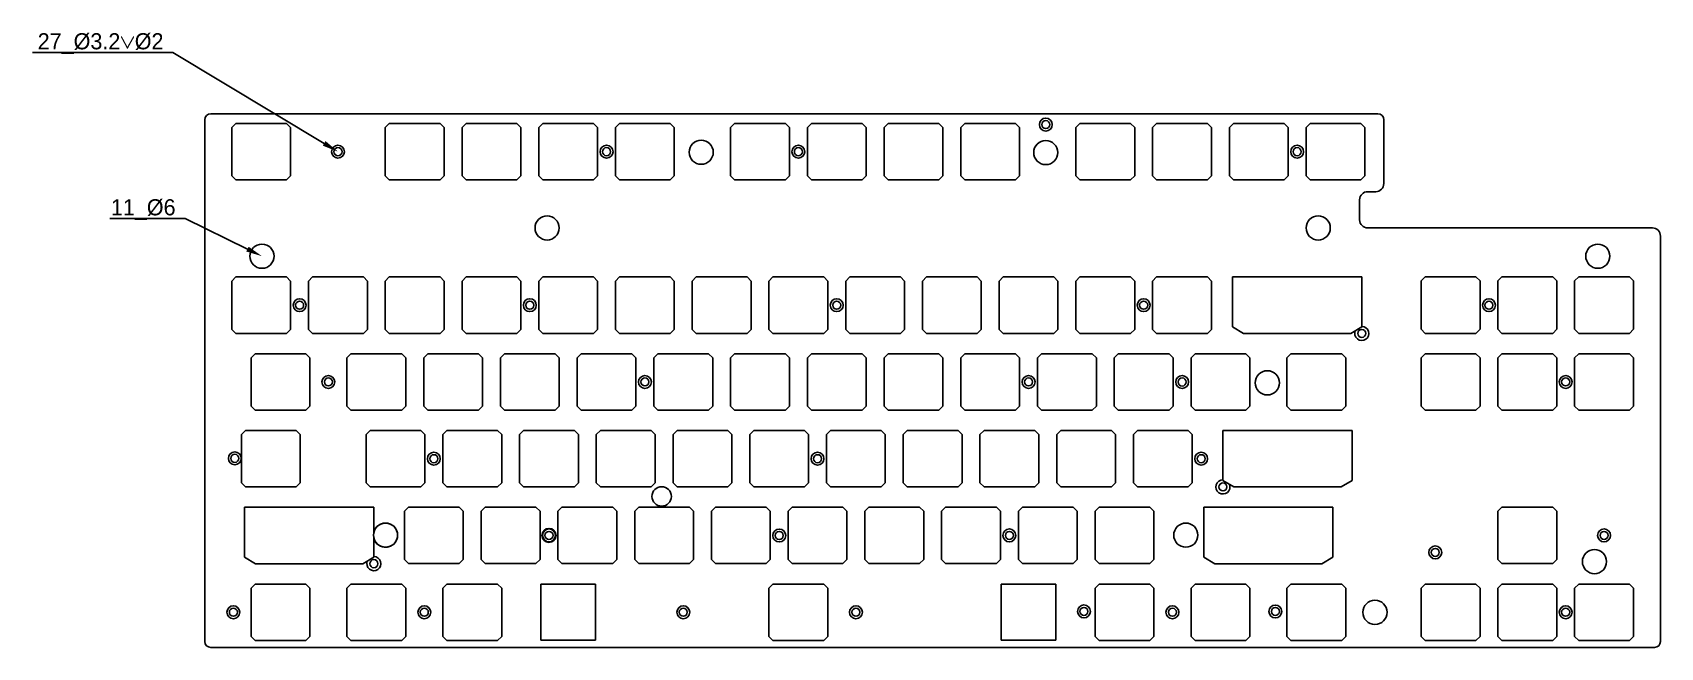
# Model space of a CAD drawing. Header units: millimetres. Extents: x -28 to 376, y 30 to 183.
import ezdxf
from ezdxf import colors
from ezdxf.entities.mleader import LeaderData, LeaderLine
from ezdxf.math import Vec2, Vec3

# ---------------------------------------------------------------- set-up
doc = ezdxf.new("R2010")
doc.units = ezdxf.units.MM

msp = doc.modelspace()

# ---------------------------------------------------------------- linework, layer by layer
at = {"color": 3}
for p, q in [((172.94, 162.75), (16.06, 162.75)), ((258.66, 162.75), (199.94, 162.75)), ((293.66, 162.75), (305.76, 162.75)), ((307.26, 161.25), (307.26, 159.25)), ((16.06, 30.28), (374.44, 30.28))]:
    msp.add_line(p, q, dxfattribs=at)
at = {"color": 7, "true_color": 0xffffff}
for p, q in [((172.94, 162.75), (199.94, 162.75)), ((258.66, 162.75), (293.66, 162.75)), ((14.56, 159.25), (14.56, 161.25)), ((14.56, 159.25), (14.56, 32.29)), ((307.26, 145.39), (307.26, 159.25)), ((22.26, 146.32), (34.86, 146.32)), ((22.26, 146.32), (28.56, 146.32)), ((165.14, 146.32), (171.44, 146.32)), ((250.86, 146.32), (257.16, 146.32)), ((288.96, 146.32), (295.26, 146.32)), ((303.26, 143.39), (305.26, 143.39)), ((307.26, 145.39), (307.26, 145.39)), ((301.26, 136.39), (301.26, 141.39)), ((309.26, 134.39), (303.26, 134.39)), ((370.94, 134.39), (309.26, 134.39)), ((370.94, 134.39), (373.94, 134.39)), ((375.94, 132.39), (375.94, 32.29)), ((22.26, 108.22), (28.56, 108.22)), ((22.26, 108.22), (28.56, 108.22)), ((22.26, 108.22), (28.56, 108.22)), ((49.84, 102.17), (49.84, 90.17)), ((121.59, 102.17), (121.59, 90.17)), ((284.2, 103.17), (296.8, 103.17)), ((336.59, 89.17), (342.89, 89.17)), ((55.6, 70.12), (61.9, 70.12)), ((55.6, 70.12), (61.9, 70.12)), ((246.1, 70.12), (252.4, 70.12)), ((217.52, 51.08), (230.12, 51.08)), ((236.57, 51.08), (242.87, 51.08)), ((27.02, 46.02), (26.02, 45.02)), ((26.02, 43.02), (26.02, 45.02)), ((29.02, 46.02), (27.02, 46.02)), ((14.56, 31.78), (14.56, 32.29)), ((27.02, 32.02), (33.32, 32.02)), ((27.02, 32.02), (33.32, 32.02)), ((30.94, 32.02), (35.71, 32.02)), ((50.84, 32.02), (57.14, 32.02)), ((50.84, 32.02), (57.14, 32.02)), ((50.84, 32.02), (57.14, 32.02)), ((74.65, 32.03), (80.95, 32.03)), ((74.65, 32.03), (80.95, 32.03)), ((155.61, 32.02), (161.91, 32.02)), ((236.57, 32.02), (242.87, 32.02)), ((236.57, 32.02), (242.87, 32.02)), ((260.39, 32.02), (266.69, 32.02)), ((284.2, 32.02), (290.5, 32.02)), ((284.2, 32.02), (290.5, 32.02)), ((330.14, 32.02), (323.84, 32.02)), ((336.59, 32.02), (342.89, 32.02)), ((375.94, 31.78), (375.94, 32.29))]:
    msp.add_line(p, q, dxfattribs=at)
at = {"color": 7, "linetype": 'Continuous'}
for p, q in [((22.26, 160.32), (21.26, 159.32)), ((21.26, 159.32), (21.26, 147.32)), ((34.86, 160.32), (22.26, 160.32)), ((35.86, 159.32), (34.86, 160.32)), ((35.86, 147.32), (35.86, 159.32)), ((60.36, 160.32), (59.36, 159.32)), ((59.36, 159.32), (59.36, 147.32)), ((72.96, 160.32), (60.36, 160.32)), ((73.96, 159.32), (72.96, 160.32)), ((73.96, 147.32), (73.96, 159.32)), ((79.41, 160.32), (78.41, 159.32)), ((78.41, 159.32), (78.41, 147.32)), ((92.01, 160.32), (79.41, 160.32)), ((93.01, 159.32), (92.01, 160.32)), ((93.01, 147.32), (93.01, 159.32)), ((98.46, 160.32), (97.46, 159.32)), ((97.46, 159.32), (97.46, 147.32)), ((111.06, 160.32), (98.46, 160.32)), ((112.06, 159.32), (111.06, 160.32)), ((112.06, 147.32), (112.06, 159.32)), ((117.51, 160.32), (116.51, 159.32)), ((116.51, 159.32), (116.51, 147.32)), ((130.11, 160.32), (117.51, 160.32)), ((131.11, 159.32), (130.11, 160.32)), ((131.11, 147.32), (131.11, 159.32)), ((146.09, 160.32), (145.09, 159.32)), ((145.09, 159.32), (145.09, 147.32)), ((158.69, 160.32), (146.09, 160.32)), ((159.69, 159.32), (158.69, 160.32)), ((159.69, 147.32), (159.69, 159.32)), ((165.14, 160.32), (164.14, 159.32)), ((164.14, 159.32), (164.14, 147.32)), ((177.74, 160.32), (165.14, 160.32)), ((178.74, 159.32), (177.74, 160.32)), ((178.74, 147.32), (178.74, 159.32)), ((184.19, 160.32), (183.19, 159.32)), ((183.19, 159.32), (183.19, 147.32)), ((196.79, 160.32), (184.19, 160.32)), ((197.79, 159.32), (196.79, 160.32)), ((197.79, 147.32), (197.79, 159.32)), ((203.24, 160.32), (202.24, 159.32)), ((202.24, 159.32), (202.24, 147.32)), ((215.84, 160.32), (203.24, 160.32)), ((216.84, 159.32), (215.84, 160.32)), ((216.84, 147.32), (216.84, 159.32)), ((231.81, 160.32), (230.81, 159.32)), ((230.81, 159.32), (230.81, 147.32)), ((244.41, 160.32), (231.81, 160.32)), ((245.41, 159.32), (244.41, 160.32)), ((245.41, 147.32), (245.41, 159.32)), ((250.86, 160.32), (249.86, 159.32)), ((249.86, 159.32), (249.86, 147.32)), ((263.46, 160.32), (250.86, 160.32)), ((264.46, 159.32), (263.46, 160.32)), ((264.46, 147.32), (264.46, 159.32)), ((269.91, 160.32), (268.91, 159.32)), ((268.91, 159.32), (268.91, 147.32)), ((282.51, 160.32), (269.91, 160.32)), ((283.51, 159.32), (282.51, 160.32)), ((283.51, 147.32), (283.51, 159.32)), ((288.96, 160.32), (287.96, 159.32)), ((287.96, 159.32), (287.96, 147.32)), ((301.56, 160.32), (288.96, 160.32)), ((302.56, 159.32), (301.56, 160.32)), ((302.56, 147.32), (302.56, 159.32)), ((21.26, 147.32), (22.26, 146.32)), ((34.86, 146.32), (35.86, 147.32)), ((59.36, 147.32), (60.36, 146.32)), ((60.36, 146.32), (72.96, 146.32)), ((72.96, 146.32), (73.96, 147.32)), ((78.41, 147.32), (79.41, 146.32)), ((79.41, 146.32), (92.01, 146.32)), ((92.01, 146.32), (93.01, 147.32)), ((97.46, 147.32), (98.46, 146.32)), ((98.46, 146.32), (111.06, 146.32)), ((111.06, 146.32), (112.06, 147.32)), ((116.51, 147.32), (117.51, 146.32)), ((117.51, 146.32), (130.11, 146.32)), ((130.11, 146.32), (131.11, 147.32)), ((145.09, 147.32), (146.09, 146.32)), ((146.09, 146.32), (158.69, 146.32)), ((158.69, 146.32), (159.69, 147.32)), ((164.14, 147.32), (165.14, 146.32)), ((165.14, 146.32), (177.74, 146.32)), ((177.74, 146.32), (178.74, 147.32)), ((183.19, 147.32), (184.19, 146.32)), ((184.19, 146.32), (196.79, 146.32)), ((196.79, 146.32), (197.79, 147.32)), ((202.24, 147.32), (203.24, 146.32)), ((203.24, 146.32), (215.84, 146.32)), ((215.84, 146.32), (216.84, 147.32)), ((230.81, 147.32), (231.81, 146.32)), ((231.81, 146.32), (244.41, 146.32)), ((244.41, 146.32), (245.41, 147.32)), ((249.86, 147.32), (250.86, 146.32)), ((250.86, 146.32), (263.46, 146.32)), ((263.46, 146.32), (264.46, 147.32)), ((268.91, 147.32), (269.91, 146.32)), ((269.91, 146.32), (282.51, 146.32)), ((282.51, 146.32), (283.51, 147.32)), ((287.96, 147.32), (288.96, 146.32)), ((288.96, 146.32), (301.56, 146.32)), ((301.56, 146.32), (302.56, 147.32)), ((22.26, 122.22), (21.26, 121.22)), ((22.26, 122.22), (21.26, 121.22)), ((34.86, 122.22), (22.26, 122.22)), ((34.86, 122.22), (22.26, 122.22)), ((35.86, 121.22), (34.86, 122.22)), ((35.86, 121.22), (34.86, 122.22)), ((41.31, 122.22), (40.31, 121.22)), ((41.31, 122.22), (40.31, 121.22)), ((53.91, 122.22), (41.31, 122.22)), ((53.91, 122.22), (41.31, 122.22)), ((54.91, 121.22), (53.91, 122.22)), ((54.91, 121.22), (53.91, 122.22)), ((60.36, 122.22), (59.36, 121.22)), ((60.36, 122.22), (59.36, 121.22)), ((72.96, 122.22), (60.36, 122.22)), ((72.96, 122.22), (60.36, 122.22)), ((73.96, 121.22), (72.96, 122.22)), ((73.96, 121.22), (72.96, 122.22)), ((79.41, 122.22), (78.41, 121.22)), ((79.41, 122.22), (78.41, 121.22)), ((92.01, 122.22), (79.41, 122.22)), ((92.01, 122.22), (79.41, 122.22)), ((93.01, 121.22), (92.01, 122.22)), ((93.01, 121.22), (92.01, 122.22)), ((98.46, 122.22), (97.46, 121.22)), ((98.46, 122.22), (97.46, 121.22)), ((111.06, 122.22), (98.46, 122.22)), ((111.06, 122.22), (98.46, 122.22)), ((112.06, 121.22), (111.06, 122.22)), ((112.06, 121.22), (111.06, 122.22)), ((117.51, 122.22), (116.51, 121.22)), ((117.51, 122.22), (116.51, 121.22)), ((130.11, 122.22), (117.51, 122.22)), ((130.11, 122.22), (117.51, 122.22)), ((131.11, 121.22), (130.11, 122.22)), ((131.11, 121.22), (130.11, 122.22)), ((136.56, 122.22), (135.56, 121.22)), ((136.56, 122.22), (135.56, 121.22)), ((149.16, 122.22), (136.56, 122.22)), ((149.16, 122.22), (136.56, 122.22)), ((150.16, 121.22), (149.16, 122.22)), ((150.16, 121.22), (149.16, 122.22)), ((155.61, 122.22), (154.61, 121.22)), ((155.61, 122.22), (154.61, 121.22)), ((168.21, 122.22), (155.61, 122.22)), ((168.21, 122.22), (155.61, 122.22)), ((169.21, 121.22), (168.21, 122.22)), ((169.21, 121.22), (168.21, 122.22)), ((174.66, 122.22), (173.66, 121.22)), ((174.66, 122.22), (173.66, 121.22)), ((187.26, 122.22), (174.66, 122.22)), ((187.26, 122.22), (174.66, 122.22)), ((188.26, 121.22), (187.26, 122.22)), ((188.26, 121.22), (187.26, 122.22)), ((193.71, 122.22), (192.71, 121.22)), ((193.71, 122.22), (192.71, 121.22)), ((206.31, 122.22), (193.71, 122.22)), ((206.31, 122.22), (193.71, 122.22)), ((207.31, 121.22), (206.31, 122.22)), ((207.31, 121.22), (206.31, 122.22)), ((212.76, 122.22), (211.76, 121.22)), ((212.76, 122.22), (211.76, 121.22)), ((225.36, 122.22), (212.76, 122.22)), ((225.36, 122.22), (212.76, 122.22)), ((226.36, 121.22), (225.36, 122.22)), ((226.36, 121.22), (225.36, 122.22)), ((231.81, 122.22), (230.81, 121.22)), ((231.81, 122.22), (230.81, 121.22)), ((244.41, 122.22), (231.81, 122.22)), ((244.41, 122.22), (231.81, 122.22)), ((245.41, 121.22), (244.41, 122.22)), ((245.41, 121.22), (244.41, 122.22)), ((250.86, 122.22), (249.86, 121.22)), ((250.86, 122.22), (249.86, 121.22)), ((263.46, 122.22), (250.86, 122.22)), ((263.46, 122.22), (250.86, 122.22)), ((264.46, 121.22), (263.46, 122.22)), ((264.46, 121.22), (263.46, 122.22)), ((317.54, 122.23), (316.54, 121.23)), ((330.14, 122.23), (317.54, 122.23)), ((331.14, 121.23), (330.14, 122.23)), ((336.59, 122.23), (335.59, 121.23)), ((349.19, 122.23), (336.59, 122.23)), ((350.19, 121.23), (349.19, 122.23)), ((355.64, 122.23), (354.64, 121.23)), ((368.24, 122.23), (355.64, 122.23)), ((369.24, 121.23), (368.24, 122.23)), ((21.26, 121.22), (21.26, 109.22)), ((21.26, 121.22), (21.26, 109.22)), ((35.86, 109.22), (35.86, 121.22)), ((35.86, 109.22), (35.86, 121.22)), ((40.31, 121.22), (40.31, 109.22)), ((40.31, 121.22), (40.31, 109.22)), ((54.91, 109.22), (54.91, 121.22)), ((54.91, 109.22), (54.91, 121.22)), ((59.36, 121.22), (59.36, 109.22)), ((59.36, 121.22), (59.36, 109.22)), ((73.96, 109.22), (73.96, 121.22)), ((73.96, 109.22), (73.96, 121.22)), ((78.41, 121.22), (78.41, 109.22)), ((78.41, 121.22), (78.41, 109.22)), ((93.01, 109.22), (93.01, 121.22)), ((93.01, 109.22), (93.01, 121.22)), ((97.46, 121.22), (97.46, 109.22)), ((97.46, 121.22), (97.46, 109.22)), ((112.06, 109.22), (112.06, 121.22)), ((112.06, 109.22), (112.06, 121.22)), ((116.51, 121.22), (116.51, 109.22)), ((116.51, 121.22), (116.51, 109.22)), ((131.11, 109.22), (131.11, 121.22)), ((131.11, 109.22), (131.11, 121.22)), ((135.56, 121.22), (135.56, 109.22)), ((135.56, 121.22), (135.56, 109.22)), ((150.16, 109.22), (150.16, 121.22)), ((150.16, 109.22), (150.16, 121.22)), ((154.61, 121.22), (154.61, 109.22)), ((154.61, 121.22), (154.61, 109.22)), ((169.21, 109.22), (169.21, 121.22)), ((169.21, 109.22), (169.21, 121.22)), ((173.66, 121.22), (173.66, 109.22)), ((173.66, 121.22), (173.66, 109.22)), ((188.26, 109.22), (188.26, 121.22)), ((188.26, 109.22), (188.26, 121.22)), ((192.71, 121.22), (192.71, 109.22)), ((192.71, 121.22), (192.71, 109.22)), ((207.31, 109.22), (207.31, 121.22)), ((207.31, 109.22), (207.31, 121.22)), ((211.76, 121.22), (211.76, 109.22)), ((211.76, 121.22), (211.76, 109.22)), ((226.36, 109.22), (226.36, 121.22)), ((226.36, 109.22), (226.36, 121.22)), ((230.81, 121.22), (230.81, 109.22)), ((230.81, 121.22), (230.81, 109.22)), ((245.41, 109.22), (245.41, 121.22)), ((245.41, 109.22), (245.41, 121.22)), ((249.86, 121.22), (249.86, 109.22)), ((249.86, 121.22), (249.86, 109.22)), ((264.46, 109.22), (264.46, 121.22)), ((264.46, 109.22), (264.46, 121.22)), ((316.54, 121.23), (316.54, 109.23)), ((331.14, 109.23), (331.14, 121.23)), ((335.59, 121.23), (335.59, 109.23)), ((350.19, 109.23), (350.19, 121.23)), ((354.64, 121.23), (354.64, 109.23)), ((369.24, 109.23), (369.24, 121.23)), ((21.26, 109.22), (22.26, 108.22)), ((21.26, 109.22), (22.26, 108.22)), ((34.86, 108.22), (35.86, 109.22)), ((34.86, 108.22), (35.86, 109.22)), ((40.31, 109.22), (41.31, 108.22)), ((40.31, 109.22), (41.31, 108.22)), ((53.91, 108.22), (54.91, 109.22)), ((53.91, 108.22), (54.91, 109.22)), ((59.36, 109.22), (60.36, 108.22)), ((59.36, 109.22), (60.36, 108.22)), ((72.96, 108.22), (73.96, 109.22)), ((72.96, 108.22), (73.96, 109.22)), ((78.41, 109.22), (79.41, 108.22)), ((78.41, 109.22), (79.41, 108.22)), ((92.01, 108.22), (93.01, 109.22)), ((92.01, 108.22), (93.01, 109.22)), ((97.46, 109.22), (98.46, 108.22)), ((97.46, 109.22), (98.46, 108.22)), ((111.06, 108.22), (112.06, 109.22)), ((111.06, 108.22), (112.06, 109.22)), ((116.51, 109.22), (117.51, 108.22)), ((116.51, 109.22), (117.51, 108.22)), ((130.11, 108.22), (131.11, 109.22)), ((130.11, 108.22), (131.11, 109.22)), ((135.56, 109.22), (136.56, 108.22)), ((135.56, 109.22), (136.56, 108.22)), ((149.16, 108.22), (150.16, 109.22)), ((149.16, 108.22), (150.16, 109.22)), ((154.61, 109.22), (155.61, 108.22)), ((154.61, 109.22), (155.61, 108.22)), ((168.21, 108.22), (169.21, 109.22)), ((168.21, 108.22), (169.21, 109.22)), ((173.66, 109.22), (174.66, 108.22)), ((173.66, 109.22), (174.66, 108.22)), ((187.26, 108.22), (188.26, 109.22)), ((187.26, 108.22), (188.26, 109.22)), ((192.71, 109.22), (193.71, 108.22)), ((192.71, 109.22), (193.71, 108.22)), ((206.31, 108.22), (207.31, 109.22)), ((206.31, 108.22), (207.31, 109.22)), ((211.76, 109.22), (212.76, 108.22)), ((211.76, 109.22), (212.76, 108.22)), ((225.36, 108.22), (226.36, 109.22)), ((225.36, 108.22), (226.36, 109.22)), ((230.81, 109.22), (231.81, 108.22)), ((230.81, 109.22), (231.81, 108.22)), ((244.41, 108.22), (245.41, 109.22)), ((244.41, 108.22), (245.41, 109.22)), ((249.86, 109.22), (250.86, 108.22)), ((249.86, 109.22), (250.86, 108.22)), ((263.46, 108.22), (264.46, 109.22)), ((263.46, 108.22), (264.46, 109.22)), ((316.54, 109.23), (317.54, 108.23)), ((330.14, 108.23), (331.14, 109.23)), ((335.59, 109.23), (336.59, 108.23)), ((349.19, 108.23), (350.19, 109.23)), ((354.64, 109.23), (355.64, 108.23)), ((368.24, 108.23), (369.24, 109.23)), ((22.26, 108.22), (34.86, 108.22)), ((22.26, 108.22), (34.86, 108.22)), ((41.31, 108.22), (53.91, 108.22)), ((41.31, 108.22), (53.91, 108.22)), ((60.36, 108.22), (72.96, 108.22)), ((60.36, 108.22), (72.96, 108.22)), ((79.41, 108.22), (92.01, 108.22)), ((79.41, 108.22), (92.01, 108.22)), ((98.46, 108.22), (111.06, 108.22)), ((98.46, 108.22), (111.06, 108.22)), ((117.51, 108.22), (130.11, 108.22)), ((117.51, 108.22), (130.11, 108.22)), ((136.56, 108.22), (149.16, 108.22)), ((136.56, 108.22), (149.16, 108.22)), ((155.61, 108.22), (168.21, 108.22)), ((155.61, 108.22), (168.21, 108.22)), ((174.66, 108.22), (187.26, 108.22)), ((174.66, 108.22), (187.26, 108.22)), ((193.71, 108.22), (206.31, 108.22)), ((193.71, 108.22), (206.31, 108.22)), ((212.76, 108.22), (225.36, 108.22)), ((212.76, 108.22), (225.36, 108.22)), ((231.81, 108.22), (244.41, 108.22)), ((231.81, 108.22), (244.41, 108.22)), ((250.86, 108.22), (263.46, 108.22)), ((250.86, 108.22), (263.46, 108.22)), ((272.44, 108.22), (299.04, 108.22)), ((317.54, 108.23), (330.14, 108.23)), ((336.59, 108.23), (349.19, 108.23)), ((355.64, 108.23), (368.24, 108.23)), ((27.02, 103.17), (26.02, 102.17)), ((27.02, 103.17), (26.02, 102.17)), ((26.02, 102.17), (26.02, 90.17)), ((26.02, 102.17), (26.02, 90.17)), ((39.62, 103.17), (27.02, 103.17)), ((39.62, 103.17), (27.02, 103.17)), ((40.62, 102.17), (39.62, 103.17)), ((40.62, 102.17), (39.62, 103.17)), ((40.62, 90.17), (40.62, 102.17)), ((40.62, 90.17), (40.62, 102.17)), ((50.84, 103.17), (49.84, 102.17)), ((50.84, 103.17), (49.84, 102.17)), ((49.84, 102.17), (49.84, 90.17)), ((63.44, 103.17), (50.84, 103.17)), ((63.44, 103.17), (50.84, 103.17)), ((64.44, 102.17), (63.44, 103.17)), ((64.44, 102.17), (63.44, 103.17)), ((64.44, 90.17), (64.44, 102.17)), ((64.44, 90.17), (64.44, 102.17)), ((69.89, 103.17), (68.89, 102.17)), ((69.89, 103.17), (68.89, 102.17)), ((68.89, 102.17), (68.89, 90.17)), ((68.89, 102.17), (68.89, 90.17)), ((82.49, 103.17), (69.89, 103.17)), ((82.49, 103.17), (69.89, 103.17)), ((83.49, 102.17), (82.49, 103.17)), ((83.49, 102.17), (82.49, 103.17)), ((83.49, 90.17), (83.49, 102.17)), ((83.49, 90.17), (83.49, 102.17)), ((88.94, 103.17), (87.94, 102.17)), ((88.94, 103.17), (87.94, 102.17)), ((87.94, 102.17), (87.94, 90.17)), ((87.94, 102.17), (87.94, 90.17)), ((101.54, 103.17), (88.94, 103.17)), ((101.54, 103.17), (88.94, 103.17)), ((102.54, 102.17), (101.54, 103.17)), ((102.54, 102.17), (101.54, 103.17)), ((102.54, 90.17), (102.54, 102.17)), ((102.54, 90.17), (102.54, 102.17)), ((107.99, 103.17), (106.99, 102.17)), ((107.99, 103.17), (106.99, 102.17)), ((106.99, 102.17), (106.99, 90.17)), ((106.99, 102.17), (106.99, 90.17)), ((120.59, 103.17), (107.99, 103.17)), ((120.59, 103.17), (107.99, 103.17)), ((121.59, 102.17), (120.59, 103.17)), ((121.59, 102.17), (120.59, 103.17)), ((121.59, 90.17), (121.59, 102.17)), ((127.04, 103.17), (126.04, 102.17)), ((127.04, 103.17), (126.04, 102.17)), ((126.04, 102.17), (126.04, 90.17)), ((126.04, 102.17), (126.04, 90.17)), ((139.64, 103.17), (127.04, 103.17)), ((139.64, 103.17), (127.04, 103.17)), ((140.64, 102.17), (139.64, 103.17)), ((140.64, 102.17), (139.64, 103.17)), ((140.64, 90.17), (140.64, 102.17)), ((140.64, 90.17), (140.64, 102.17)), ((146.09, 103.17), (145.09, 102.17)), ((146.09, 103.17), (145.09, 102.17)), ((145.09, 102.17), (145.09, 90.17)), ((145.09, 102.17), (145.09, 90.17)), ((158.69, 103.17), (146.09, 103.17)), ((158.69, 103.17), (146.09, 103.17)), ((159.69, 102.17), (158.69, 103.17)), ((159.69, 102.17), (158.69, 103.17)), ((159.69, 90.17), (159.69, 102.17)), ((159.69, 90.17), (159.69, 102.17)), ((165.14, 103.17), (164.14, 102.17)), ((165.14, 103.17), (164.14, 102.17)), ((164.14, 102.17), (164.14, 90.17)), ((164.14, 102.17), (164.14, 90.17)), ((177.74, 103.17), (165.14, 103.17)), ((177.74, 103.17), (165.14, 103.17)), ((178.74, 102.17), (177.74, 103.17)), ((178.74, 102.17), (177.74, 103.17)), ((178.74, 90.17), (178.74, 102.17)), ((178.74, 90.17), (178.74, 102.17)), ((184.19, 103.17), (183.19, 102.17)), ((184.19, 103.17), (183.19, 102.17)), ((183.19, 102.17), (183.19, 90.17)), ((183.19, 102.17), (183.19, 90.17)), ((196.79, 103.17), (184.19, 103.17)), ((196.79, 103.17), (184.19, 103.17)), ((197.79, 102.17), (196.79, 103.17)), ((197.79, 102.17), (196.79, 103.17)), ((197.79, 90.17), (197.79, 102.17)), ((197.79, 90.17), (197.79, 102.17)), ((203.24, 103.17), (202.24, 102.17)), ((203.24, 103.17), (202.24, 102.17)), ((202.24, 102.17), (202.24, 90.17)), ((202.24, 102.17), (202.24, 90.17)), ((215.84, 103.17), (203.24, 103.17)), ((215.84, 103.17), (203.24, 103.17)), ((216.84, 102.17), (215.84, 103.17)), ((216.84, 102.17), (215.84, 103.17)), ((216.84, 90.17), (216.84, 102.17)), ((216.84, 90.17), (216.84, 102.17)), ((222.29, 103.17), (221.29, 102.17)), ((222.29, 103.17), (221.29, 102.17)), ((221.29, 102.17), (221.29, 90.17)), ((221.29, 102.17), (221.29, 90.17)), ((234.89, 103.17), (222.29, 103.17)), ((234.89, 103.17), (222.29, 103.17)), ((235.89, 102.17), (234.89, 103.17)), ((235.89, 102.17), (234.89, 103.17)), ((235.89, 90.17), (235.89, 102.17)), ((235.89, 90.17), (235.89, 102.17)), ((241.34, 103.17), (240.34, 102.17)), ((241.34, 103.17), (240.34, 102.17)), ((240.34, 102.17), (240.34, 90.17)), ((240.34, 102.17), (240.34, 90.17)), ((253.94, 103.17), (241.34, 103.17)), ((253.94, 103.17), (241.34, 103.17)), ((254.94, 102.17), (253.94, 103.17)), ((254.94, 102.17), (253.94, 103.17)), ((254.94, 90.17), (254.94, 102.17)), ((254.94, 90.17), (254.94, 102.17)), ((260.39, 103.17), (259.39, 102.17)), ((260.39, 103.17), (259.39, 102.17)), ((259.39, 102.17), (259.39, 90.17)), ((259.39, 102.17), (259.39, 90.17)), ((272.99, 103.17), (260.39, 103.17)), ((272.99, 103.17), (260.39, 103.17)), ((273.99, 102.17), (272.99, 103.17)), ((273.99, 102.17), (272.99, 103.17)), ((273.99, 90.17), (273.99, 102.17)), ((273.99, 90.17), (273.99, 102.17)), ((284.2, 103.17), (283.2, 102.17)), ((284.2, 103.17), (283.2, 102.17)), ((283.2, 102.17), (283.2, 90.17)), ((283.2, 102.17), (283.2, 90.17)), ((296.8, 103.17), (284.2, 103.17)), ((297.8, 102.17), (296.8, 103.17)), ((297.8, 102.17), (296.8, 103.17)), ((297.8, 90.17), (297.8, 102.17)), ((297.8, 90.17), (297.8, 102.17)), ((317.54, 103.17), (316.54, 102.17)), ((316.54, 102.17), (316.54, 90.17)), ((330.14, 103.17), (317.54, 103.17)), ((331.14, 102.17), (330.14, 103.17)), ((331.14, 90.17), (331.14, 102.17)), ((336.59, 103.17), (335.59, 102.17)), ((335.59, 102.17), (335.59, 90.17)), ((349.19, 103.17), (336.59, 103.17)), ((350.19, 102.17), (349.19, 103.17)), ((350.19, 90.17), (350.19, 102.17)), ((355.64, 103.17), (354.64, 102.17)), ((354.64, 102.17), (354.64, 90.17)), ((368.24, 103.17), (355.64, 103.17)), ((369.24, 102.17), (368.24, 103.17)), ((369.24, 90.17), (369.24, 102.17)), ((26.02, 90.17), (27.02, 89.17)), ((26.02, 90.17), (27.02, 89.17)), ((39.62, 89.17), (40.62, 90.17)), ((39.62, 89.17), (40.62, 90.17)), ((49.84, 90.17), (50.84, 89.17)), ((49.84, 90.17), (50.84, 89.17)), ((63.44, 89.17), (64.44, 90.17)), ((63.44, 89.17), (64.44, 90.17)), ((68.89, 90.17), (69.89, 89.17)), ((68.89, 90.17), (69.89, 89.17)), ((69.89, 89.17), (82.49, 89.17)), ((69.89, 89.17), (82.49, 89.17)), ((82.49, 89.17), (83.49, 90.17)), ((82.49, 89.17), (83.49, 90.17)), ((87.94, 90.17), (88.94, 89.17)), ((87.94, 90.17), (88.94, 89.17)), ((88.94, 89.17), (101.54, 89.17)), ((88.94, 89.17), (101.54, 89.17)), ((101.54, 89.17), (102.54, 90.17)), ((101.54, 89.17), (102.54, 90.17)), ((106.99, 90.17), (107.99, 89.17)), ((106.99, 90.17), (107.99, 89.17)), ((107.99, 89.17), (120.59, 89.17)), ((107.99, 89.17), (120.59, 89.17)), ((120.59, 89.17), (121.59, 90.17)), ((120.59, 89.17), (121.59, 90.17)), ((126.04, 90.17), (127.04, 89.17)), ((126.04, 90.17), (127.04, 89.17)), ((127.04, 89.17), (139.64, 89.17)), ((127.04, 89.17), (139.64, 89.17)), ((139.64, 89.17), (140.64, 90.17)), ((139.64, 89.17), (140.64, 90.17)), ((145.09, 90.17), (146.09, 89.17)), ((145.09, 90.17), (146.09, 89.17)), ((146.09, 89.17), (158.69, 89.17)), ((146.09, 89.17), (158.69, 89.17)), ((158.69, 89.17), (159.69, 90.17)), ((158.69, 89.17), (159.69, 90.17)), ((164.14, 90.17), (165.14, 89.17)), ((164.14, 90.17), (165.14, 89.17)), ((165.14, 89.17), (177.74, 89.17)), ((165.14, 89.17), (177.74, 89.17)), ((177.74, 89.17), (178.74, 90.17)), ((177.74, 89.17), (178.74, 90.17)), ((183.19, 90.17), (184.19, 89.17)), ((183.19, 90.17), (184.19, 89.17)), ((184.19, 89.17), (196.79, 89.17)), ((184.19, 89.17), (196.79, 89.17)), ((196.79, 89.17), (197.79, 90.17)), ((196.79, 89.17), (197.79, 90.17)), ((202.24, 90.17), (203.24, 89.17)), ((202.24, 90.17), (203.24, 89.17)), ((203.24, 89.17), (215.84, 89.17)), ((203.24, 89.17), (215.84, 89.17)), ((215.84, 89.17), (216.84, 90.17)), ((215.84, 89.17), (216.84, 90.17)), ((221.29, 90.17), (222.29, 89.17)), ((221.29, 90.17), (222.29, 89.17)), ((222.29, 89.17), (234.89, 89.17)), ((222.29, 89.17), (234.89, 89.17)), ((234.89, 89.17), (235.89, 90.17)), ((234.89, 89.17), (235.89, 90.17)), ((240.34, 90.17), (241.34, 89.17)), ((240.34, 90.17), (241.34, 89.17)), ((241.34, 89.17), (253.94, 89.17)), ((241.34, 89.17), (253.94, 89.17)), ((253.94, 89.17), (254.94, 90.17)), ((253.94, 89.17), (254.94, 90.17)), ((259.39, 90.17), (260.39, 89.17)), ((259.39, 90.17), (260.39, 89.17)), ((260.39, 89.17), (272.99, 89.17)), ((260.39, 89.17), (272.99, 89.17)), ((272.99, 89.17), (273.99, 90.17)), ((272.99, 89.17), (273.99, 90.17)), ((283.2, 90.17), (284.2, 89.17)), ((283.2, 90.17), (284.2, 89.17)), ((284.2, 89.17), (296.8, 89.17)), ((284.2, 89.17), (296.8, 89.17)), ((296.8, 89.17), (297.8, 90.17)), ((296.8, 89.17), (297.8, 90.17)), ((316.54, 90.17), (317.54, 89.17)), ((317.54, 89.17), (330.14, 89.17)), ((330.14, 89.17), (331.14, 90.17)), ((335.59, 90.17), (336.59, 89.17)), ((336.59, 89.17), (349.19, 89.17)), ((349.19, 89.17), (350.19, 90.17)), ((354.64, 90.17), (355.64, 89.17)), ((355.64, 89.17), (368.24, 89.17)), ((368.24, 89.17), (369.24, 90.17)), ((24.64, 84.12), (23.64, 83.12)), ((24.64, 84.12), (23.64, 83.12)), ((23.64, 83.12), (23.64, 71.12)), ((23.64, 83.12), (23.64, 71.12)), ((37.24, 84.12), (24.64, 84.12)), ((37.24, 84.12), (24.64, 84.12)), ((38.24, 83.12), (37.24, 84.12)), ((38.24, 83.12), (37.24, 84.12)), ((38.24, 71.12), (38.24, 83.12)), ((38.24, 71.12), (38.24, 83.12)), ((55.6, 84.12), (54.6, 83.12)), ((55.6, 84.12), (54.6, 83.12)), ((54.6, 83.12), (54.6, 71.12)), ((54.6, 83.12), (54.6, 71.12)), ((68.2, 84.12), (55.6, 84.12)), ((68.2, 84.12), (55.6, 84.12)), ((69.2, 83.12), (68.2, 84.12)), ((69.2, 83.12), (68.2, 84.12)), ((69.2, 71.12), (69.2, 83.12)), ((69.2, 71.12), (69.2, 83.12)), ((74.65, 84.12), (73.65, 83.12)), ((74.65, 84.12), (73.65, 83.12)), ((73.65, 83.12), (73.65, 71.12)), ((73.65, 83.12), (73.65, 71.12)), ((87.25, 84.12), (74.65, 84.12)), ((87.25, 84.12), (74.65, 84.12)), ((88.25, 83.12), (87.25, 84.12)), ((88.25, 83.12), (87.25, 84.12)), ((88.25, 71.12), (88.25, 83.12)), ((88.25, 71.12), (88.25, 83.12)), ((93.7, 84.12), (92.7, 83.12)), ((93.7, 84.12), (92.7, 83.12)), ((92.7, 83.12), (92.7, 71.12)), ((92.7, 83.12), (92.7, 71.12)), ((106.3, 84.12), (93.7, 84.12)), ((106.3, 84.12), (93.7, 84.12)), ((107.3, 83.12), (106.3, 84.12)), ((107.3, 83.12), (106.3, 84.12)), ((107.3, 71.12), (107.3, 83.12)), ((107.3, 71.12), (107.3, 83.12)), ((112.75, 84.12), (111.75, 83.12)), ((112.75, 84.12), (111.75, 83.12)), ((111.75, 83.12), (111.75, 71.12)), ((111.75, 83.12), (111.75, 71.12)), ((125.35, 84.12), (112.75, 84.12)), ((125.35, 84.12), (112.75, 84.12)), ((126.35, 83.12), (125.35, 84.12)), ((126.35, 83.12), (125.35, 84.12)), ((126.35, 71.12), (126.35, 83.12)), ((126.35, 71.12), (126.35, 83.12)), ((131.8, 84.12), (130.8, 83.12)), ((131.8, 84.12), (130.8, 83.12)), ((130.8, 83.12), (130.8, 71.12)), ((130.8, 83.12), (130.8, 71.12)), ((144.4, 84.12), (131.8, 84.12)), ((144.4, 84.12), (131.8, 84.12)), ((145.4, 83.12), (144.4, 84.12)), ((145.4, 83.12), (144.4, 84.12)), ((145.4, 71.12), (145.4, 83.12)), ((145.4, 71.12), (145.4, 83.12)), ((150.85, 84.12), (149.85, 83.12)), ((150.85, 84.12), (149.85, 83.12)), ((149.85, 83.12), (149.85, 71.12)), ((149.85, 83.12), (149.85, 71.12)), ((163.45, 84.12), (150.85, 84.12)), ((163.45, 84.12), (150.85, 84.12)), ((164.45, 83.12), (163.45, 84.12)), ((164.45, 83.12), (163.45, 84.12)), ((164.45, 71.12), (164.45, 83.12)), ((164.45, 71.12), (164.45, 83.12)), ((169.9, 84.12), (168.9, 83.12)), ((169.9, 84.12), (168.9, 83.12)), ((168.9, 83.12), (168.9, 71.12)), ((168.9, 83.12), (168.9, 71.12)), ((182.5, 84.12), (169.9, 84.12)), ((182.5, 84.12), (169.9, 84.12)), ((183.5, 83.12), (182.5, 84.12)), ((183.5, 83.12), (182.5, 84.12)), ((183.5, 71.12), (183.5, 83.12)), ((183.5, 71.12), (183.5, 83.12)), ((188.95, 84.12), (187.95, 83.12)), ((188.95, 84.12), (187.95, 83.12)), ((187.95, 83.12), (187.95, 71.12)), ((187.95, 83.12), (187.95, 71.12)), ((201.55, 84.12), (188.95, 84.12)), ((201.55, 84.12), (188.95, 84.12)), ((202.55, 83.12), (201.55, 84.12)), ((202.55, 83.12), (201.55, 84.12)), ((202.55, 71.12), (202.55, 83.12)), ((202.55, 71.12), (202.55, 83.12)), ((208, 84.12), (207, 83.12)), ((208, 84.12), (207, 83.12)), ((207, 83.12), (207, 71.12)), ((207, 83.12), (207, 71.12)), ((220.6, 84.12), (208, 84.12)), ((220.6, 84.12), (208, 84.12)), ((221.6, 83.12), (220.6, 84.12)), ((221.6, 83.12), (220.6, 84.12)), ((221.6, 71.12), (221.6, 83.12)), ((221.6, 71.12), (221.6, 83.12)), ((227.05, 84.12), (226.05, 83.12)), ((227.05, 84.12), (226.05, 83.12)), ((226.05, 83.12), (226.05, 71.12)), ((226.05, 83.12), (226.05, 71.12)), ((239.65, 84.12), (227.05, 84.12)), ((239.65, 84.12), (227.05, 84.12)), ((240.65, 83.12), (239.65, 84.12)), ((240.65, 83.12), (239.65, 84.12)), ((240.65, 71.12), (240.65, 83.12)), ((240.65, 71.12), (240.65, 83.12)), ((246.1, 84.12), (245.1, 83.12)), ((246.1, 84.12), (245.1, 83.12)), ((245.1, 83.12), (245.1, 71.12)), ((245.1, 83.12), (245.1, 71.12)), ((258.7, 84.12), (246.1, 84.12)), ((258.7, 84.12), (246.1, 84.12)), ((259.7, 83.12), (258.7, 84.12)), ((259.7, 83.12), (258.7, 84.12)), ((259.7, 71.12), (259.7, 83.12)), ((259.7, 71.12), (259.7, 83.12)), ((23.64, 71.12), (24.64, 70.12)), ((23.64, 71.12), (24.64, 70.12)), ((24.64, 70.12), (37.24, 70.12)), ((24.64, 70.12), (37.24, 70.12)), ((37.24, 70.12), (38.24, 71.12)), ((37.24, 70.12), (38.24, 71.12)), ((54.6, 71.12), (55.6, 70.12)), ((54.6, 71.12), (55.6, 70.12)), ((55.6, 70.12), (68.2, 70.12)), ((55.6, 70.12), (68.2, 70.12)), ((68.2, 70.12), (69.2, 71.12)), ((68.2, 70.12), (69.2, 71.12)), ((73.65, 71.12), (74.65, 70.12)), ((73.65, 71.12), (74.65, 70.12)), ((74.65, 70.12), (87.25, 70.12)), ((74.65, 70.12), (87.25, 70.12)), ((87.25, 70.12), (88.25, 71.12)), ((87.25, 70.12), (88.25, 71.12)), ((92.7, 71.12), (93.7, 70.12)), ((92.7, 71.12), (93.7, 70.12)), ((93.7, 70.12), (106.3, 70.12)), ((93.7, 70.12), (106.3, 70.12)), ((106.3, 70.12), (107.3, 71.12)), ((106.3, 70.12), (107.3, 71.12)), ((111.75, 71.12), (112.75, 70.12)), ((111.75, 71.12), (112.75, 70.12)), ((112.75, 70.12), (125.35, 70.12)), ((112.75, 70.12), (125.35, 70.12)), ((125.35, 70.12), (126.35, 71.12)), ((125.35, 70.12), (126.35, 71.12)), ((130.8, 71.12), (131.8, 70.12)), ((130.8, 71.12), (131.8, 70.12)), ((131.8, 70.12), (144.4, 70.12)), ((131.8, 70.12), (144.4, 70.12)), ((144.4, 70.12), (145.4, 71.12)), ((144.4, 70.12), (145.4, 71.12)), ((149.85, 71.12), (150.85, 70.12)), ((149.85, 71.12), (150.85, 70.12)), ((150.85, 70.12), (163.45, 70.12)), ((150.85, 70.12), (163.45, 70.12)), ((163.45, 70.12), (164.45, 71.12)), ((163.45, 70.12), (164.45, 71.12)), ((168.9, 71.12), (169.9, 70.12)), ((168.9, 71.12), (169.9, 70.12)), ((169.9, 70.12), (182.5, 70.12)), ((169.9, 70.12), (182.5, 70.12)), ((182.5, 70.12), (183.5, 71.12)), ((182.5, 70.12), (183.5, 71.12)), ((187.95, 71.12), (188.95, 70.12)), ((187.95, 71.12), (188.95, 70.12)), ((188.95, 70.12), (201.55, 70.12)), ((188.95, 70.12), (201.55, 70.12)), ((201.55, 70.12), (202.55, 71.12)), ((201.55, 70.12), (202.55, 71.12)), ((207, 71.12), (208, 70.12)), ((207, 71.12), (208, 70.12)), ((208, 70.12), (220.6, 70.12)), ((208, 70.12), (220.6, 70.12)), ((220.6, 70.12), (221.6, 71.12)), ((220.6, 70.12), (221.6, 71.12)), ((226.05, 71.12), (227.05, 70.12)), ((226.05, 71.12), (227.05, 70.12)), ((227.05, 70.12), (239.65, 70.12)), ((227.05, 70.12), (239.65, 70.12)), ((239.65, 70.12), (240.65, 71.12)), ((239.65, 70.12), (240.65, 71.12)), ((245.1, 71.12), (246.1, 70.12)), ((245.1, 71.12), (246.1, 70.12)), ((246.1, 70.12), (258.7, 70.12)), ((246.1, 70.12), (258.7, 70.12)), ((258.7, 70.12), (259.7, 71.12)), ((258.7, 70.12), (259.7, 71.12)), ((270.06, 70.12), (296.66, 70.12)), ((336.59, 65.08), (335.59, 64.08)), ((349.19, 65.08), (336.59, 65.08)), ((350.19, 64.08), (349.19, 65.08)), ((335.59, 64.08), (335.59, 52.08)), ((350.19, 52.08), (350.19, 64.08)), ((27.17, 51.07), (53.77, 51.07)), ((265.29, 51.07), (291.89, 51.07)), ((335.59, 52.08), (336.59, 51.08)), ((336.59, 51.08), (349.19, 51.08)), ((349.19, 51.08), (350.19, 52.08)), ((317.54, 46.02), (316.54, 45.02)), ((316.54, 45.02), (316.54, 33.02)), ((330.14, 46.02), (317.54, 46.02)), ((331.14, 45.02), (330.14, 46.02)), ((331.14, 33.02), (331.14, 45.02)), ((336.59, 46.02), (335.59, 45.02)), ((335.59, 45.02), (335.59, 33.02)), ((349.19, 46.02), (336.59, 46.02)), ((350.19, 45.02), (349.19, 46.02)), ((350.19, 33.02), (350.19, 45.02)), ((355.64, 46.02), (354.64, 45.02)), ((354.64, 45.02), (354.64, 33.02)), ((368.24, 46.02), (355.64, 46.02)), ((369.24, 45.02), (368.24, 46.02)), ((369.24, 33.02), (369.24, 45.02)), ((316.54, 33.02), (317.54, 32.02)), ((330.14, 32.02), (331.14, 33.02)), ((335.59, 33.02), (336.59, 32.02)), ((349.19, 32.02), (350.19, 33.02)), ((354.64, 33.02), (355.64, 32.02)), ((368.24, 32.02), (369.24, 33.02)), ((317.54, 32.02), (330.14, 32.02)), ((336.59, 32.02), (349.19, 32.02)), ((355.64, 32.02), (368.24, 32.02))]:
    msp.add_line(p, q, dxfattribs=at)
for p, q in [((21.26, 147.32), (21.26, 153.32)), ((60.36, 146.32), (66.66, 146.32)), ((117.51, 146.32), (123.81, 146.32)), ((146.09, 146.32), (152.39, 146.32)), ((203.24, 146.32), (209.54, 146.32)), ((231.81, 146.32), (238.11, 146.32)), ((288.96, 146.32), (295.26, 146.32)), ((269.69, 122.22), (301.79, 122.22)), ((269.69, 109.81), (269.69, 122.22)), ((301.79, 122.22), (301.79, 109.82)), ((21.26, 109.22), (21.26, 115.22)), ((40.31, 109.22), (40.31, 115.22)), ((269.69, 109.81), (272.44, 108.22)), ((301.79, 109.82), (299.04, 108.22)), ((22.26, 108.22), (28.56, 108.22)), ((41.31, 108.22), (47.61, 108.22)), ((60.36, 108.22), (66.66, 108.22)), ((79.41, 108.22), (85.71, 108.22)), ((136.56, 108.22), (142.86, 108.22)), ((136.56, 108.22), (142.86, 108.22)), ((193.71, 108.22), (200.01, 108.22)), ((212.76, 108.22), (219.06, 108.22)), ((250.86, 108.22), (257.16, 108.22)), ((317.54, 108.23), (323.84, 108.23)), ((26.02, 90.17), (26.02, 96.17)), ((27.02, 89.17), (39.62, 89.17)), ((27.02, 89.17), (39.62, 89.17)), ((50.84, 89.17), (63.44, 89.17)), ((50.84, 89.17), (57.14, 89.17)), ((50.84, 89.17), (63.44, 89.17)), ((107.99, 89.17), (114.29, 89.17)), ((146.09, 89.17), (152.39, 89.17)), ((184.19, 89.17), (190.49, 89.17)), ((241.34, 89.17), (247.64, 89.17)), ((260.39, 89.17), (266.69, 89.17)), ((317.54, 89.17), (323.84, 89.17)), ((267.31, 71.72), (267.31, 84.12)), ((267.31, 84.12), (299.41, 84.12)), ((299.41, 84.12), (299.41, 71.71)), ((55.6, 70.12), (61.9, 70.12)), ((131.8, 70.12), (138.1, 70.12)), ((246.1, 70.12), (252.4, 70.12)), ((267.31, 71.72), (270.06, 70.12)), ((296.66, 70.12), (299.41, 71.71)), ((56.52, 65.07), (24.42, 65.07)), ((24.42, 52.66), (24.42, 65.07)), ((56.52, 65.07), (56.52, 58.95)), ((64.13, 64.07), (65.12, 65.07)), ((64.13, 64.07), (65.12, 65.07)), ((65.12, 65.07), (77.72, 65.07)), ((65.12, 65.07), (77.72, 65.07)), ((77.72, 65.07), (78.72, 64.07)), ((77.72, 65.07), (78.72, 64.07)), ((83.18, 64.07), (84.17, 65.07)), ((83.18, 64.07), (84.17, 65.07)), ((84.17, 65.07), (96.77, 65.07)), ((84.17, 65.07), (96.77, 65.07)), ((96.77, 65.07), (97.77, 64.07)), ((96.77, 65.07), (97.77, 64.07)), ((102.23, 64.07), (103.22, 65.07)), ((102.23, 64.07), (103.22, 65.07)), ((103.22, 65.07), (115.82, 65.07)), ((103.22, 65.07), (115.82, 65.07)), ((115.82, 65.07), (116.82, 64.07)), ((115.82, 65.07), (116.82, 64.07)), ((122.27, 65.07), (121.28, 64.07)), ((122.27, 65.07), (121.28, 64.07)), ((134.87, 65.07), (122.27, 65.07)), ((134.87, 65.07), (122.27, 65.07)), ((135.87, 64.07), (134.87, 65.07)), ((135.87, 64.07), (134.87, 65.07)), ((140.33, 64.07), (141.32, 65.07)), ((140.33, 64.07), (141.32, 65.07)), ((141.32, 65.07), (153.92, 65.07)), ((141.32, 65.07), (153.92, 65.07)), ((153.92, 65.07), (154.92, 64.07)), ((153.92, 65.07), (154.92, 64.07)), ((159.38, 64.07), (160.37, 65.07)), ((159.38, 64.07), (160.37, 65.07)), ((160.37, 65.07), (172.97, 65.07)), ((160.37, 65.07), (172.97, 65.07)), ((172.97, 65.07), (173.97, 64.07)), ((172.97, 65.07), (173.97, 64.07)), ((178.43, 64.07), (179.42, 65.07)), ((178.43, 64.07), (179.42, 65.07)), ((179.42, 65.07), (192.02, 65.07)), ((179.42, 65.07), (192.02, 65.07)), ((192.02, 65.07), (193.02, 64.07)), ((192.02, 65.07), (193.02, 64.07)), ((197.48, 64.07), (198.47, 65.07)), ((197.48, 64.07), (198.47, 65.07)), ((198.47, 65.07), (211.07, 65.07)), ((198.47, 65.07), (211.07, 65.07)), ((211.07, 65.07), (212.07, 64.07)), ((211.07, 65.07), (212.07, 64.07)), ((216.53, 64.07), (217.52, 65.07)), ((216.53, 64.07), (217.52, 65.07)), ((217.52, 65.07), (230.12, 65.07)), ((217.52, 65.07), (230.12, 65.07)), ((230.12, 65.07), (231.12, 64.07)), ((230.12, 65.07), (231.12, 64.07)), ((235.58, 64.07), (236.57, 65.07)), ((235.58, 64.07), (236.57, 65.07)), ((236.57, 65.07), (249.17, 65.07)), ((236.57, 65.07), (249.17, 65.07)), ((249.17, 65.07), (250.17, 64.07)), ((249.17, 65.07), (250.17, 64.07)), ((262.54, 65.07), (294.64, 65.07)), ((262.54, 52.66), (262.54, 65.07)), ((294.64, 52.66), (294.64, 65.07)), ((64.13, 52.07), (64.13, 64.07)), ((64.13, 52.07), (64.13, 64.07)), ((78.72, 64.07), (78.72, 52.07)), ((78.72, 64.07), (78.72, 52.07)), ((83.18, 52.07), (83.18, 64.07)), ((83.18, 52.07), (83.18, 64.07)), ((97.77, 64.07), (97.77, 52.07)), ((97.77, 64.07), (97.77, 52.07)), ((102.23, 52.07), (102.23, 64.07)), ((102.23, 52.07), (102.23, 64.07)), ((116.82, 64.07), (116.82, 52.07)), ((116.82, 64.07), (116.82, 52.07)), ((121.28, 52.07), (121.28, 64.07)), ((121.28, 52.07), (121.28, 64.07)), ((135.87, 52.07), (135.87, 64.07)), ((135.87, 52.07), (135.87, 64.07)), ((140.33, 52.07), (140.33, 64.07)), ((140.33, 52.07), (140.33, 64.07)), ((154.92, 64.07), (154.92, 52.07)), ((154.92, 64.07), (154.92, 52.07)), ((159.38, 52.07), (159.38, 64.07)), ((159.38, 52.07), (159.38, 64.07)), ((173.97, 64.07), (173.97, 52.07)), ((173.97, 64.07), (173.97, 52.07)), ((178.43, 52.07), (178.43, 64.07)), ((178.43, 52.07), (178.43, 64.07)), ((193.02, 64.07), (193.02, 52.07)), ((193.02, 64.07), (193.02, 52.07)), ((197.48, 52.07), (197.48, 64.07)), ((197.48, 52.07), (197.48, 64.07)), ((212.07, 64.07), (212.07, 52.07)), ((212.07, 64.07), (212.07, 52.07)), ((216.53, 52.07), (216.53, 64.07)), ((216.53, 52.07), (216.53, 64.07)), ((231.12, 64.07), (231.12, 52.07)), ((231.12, 64.07), (231.12, 52.07)), ((235.58, 52.07), (235.58, 64.07)), ((235.58, 52.07), (235.58, 64.07)), ((250.17, 64.07), (250.17, 52.07)), ((250.17, 64.07), (250.17, 52.07)), ((56.52, 52.67), (56.52, 57.36)), ((24.42, 52.66), (27.17, 51.07)), ((56.52, 52.67), (53.77, 51.07)), ((262.54, 52.66), (265.29, 51.07)), ((291.89, 51.07), (294.64, 52.66)), ((65.12, 51.08), (64.13, 52.07)), ((65.12, 51.08), (64.13, 52.07)), ((77.72, 51.08), (65.12, 51.08)), ((77.72, 51.08), (71.42, 51.08)), ((78.72, 52.07), (77.72, 51.08)), ((78.72, 52.07), (77.72, 51.08)), ((84.17, 51.08), (83.18, 52.07)), ((84.17, 51.08), (83.18, 52.07)), ((90.47, 51.08), (84.17, 51.08)), ((96.77, 51.08), (84.17, 51.08)), ((96.77, 51.08), (90.47, 51.08)), ((97.77, 52.07), (96.77, 51.08)), ((97.77, 52.07), (96.77, 51.08)), ((103.22, 51.08), (102.23, 52.07)), ((103.22, 51.08), (102.23, 52.07)), ((109.52, 51.08), (103.22, 51.08)), ((115.82, 51.08), (103.22, 51.08)), ((115.82, 51.08), (109.52, 51.08)), ((116.82, 52.07), (115.82, 51.08)), ((116.82, 52.07), (115.82, 51.08)), ((122.27, 51.08), (121.28, 52.07)), ((122.27, 51.08), (121.28, 52.07)), ((128.57, 51.08), (122.27, 51.08)), ((122.27, 51.08), (134.87, 51.08)), ((128.57, 51.08), (134.87, 51.08)), ((134.87, 51.08), (135.87, 52.07)), ((134.87, 51.08), (135.87, 52.07)), ((141.32, 51.08), (140.33, 52.07)), ((141.32, 51.08), (140.33, 52.07)), ((147.62, 51.08), (141.32, 51.08)), ((153.92, 51.08), (141.32, 51.08)), ((153.92, 51.08), (147.62, 51.08)), ((154.92, 52.07), (153.92, 51.08)), ((154.92, 52.07), (153.92, 51.08)), ((160.37, 51.08), (159.38, 52.07)), ((160.37, 51.08), (159.38, 52.07)), ((166.67, 51.08), (160.37, 51.08)), ((172.97, 51.08), (160.37, 51.08)), ((172.97, 51.08), (166.67, 51.08)), ((173.97, 52.07), (172.97, 51.08)), ((173.97, 52.07), (172.97, 51.08)), ((179.42, 51.08), (178.43, 52.07)), ((179.42, 51.08), (178.43, 52.07)), ((185.72, 51.08), (179.42, 51.08)), ((192.02, 51.08), (179.42, 51.08)), ((192.02, 51.08), (185.72, 51.08)), ((193.02, 52.07), (192.02, 51.08)), ((193.02, 52.07), (192.02, 51.08)), ((198.47, 51.08), (197.48, 52.07)), ((198.47, 51.08), (197.48, 52.07)), ((204.77, 51.08), (198.47, 51.08)), ((211.07, 51.08), (198.47, 51.08)), ((211.07, 51.08), (204.77, 51.08)), ((212.07, 52.07), (211.07, 51.08)), ((212.07, 52.07), (211.07, 51.08)), ((217.52, 51.08), (216.53, 52.07)), ((217.52, 51.08), (216.53, 52.07)), ((223.82, 51.08), (217.52, 51.08)), ((230.12, 51.08), (223.82, 51.08)), ((231.12, 52.07), (230.12, 51.08)), ((231.12, 52.07), (230.12, 51.08)), ((236.57, 51.08), (235.58, 52.07)), ((236.57, 51.08), (235.58, 52.07)), ((242.87, 51.08), (236.57, 51.08)), ((249.17, 51.08), (236.57, 51.08)), ((249.17, 51.08), (242.87, 51.08)), ((250.17, 52.07), (249.17, 51.08)), ((250.17, 52.07), (249.17, 51.08)), ((336.59, 51.08), (343.59, 51.08)), ((33.32, 46.02), (29.02, 46.02)), ((33.32, 46.02), (39.62, 46.02)), ((39.62, 46.02), (40.62, 45.02)), ((40.62, 39.02), (40.62, 45.02)), ((49.84, 45.02), (50.84, 46.02)), ((49.84, 39.02), (49.84, 45.02)), ((57.14, 46.02), (50.84, 46.02)), ((57.14, 46.02), (63.44, 46.02)), ((64.44, 45.02), (63.44, 46.02)), ((64.44, 39.02), (64.44, 45.02)), ((73.65, 45.02), (74.65, 46.02)), ((73.65, 33.02), (73.65, 45.02)), ((74.65, 46.02), (80.95, 46.02)), ((80.95, 46.02), (87.25, 46.02)), ((87.25, 46.02), (88.25, 45.02)), ((88.25, 45.02), (88.25, 33.02)), ((111.56, 45.97), (97.96, 45.97)), ((97.96, 45.97), (97.96, 32.07)), ((111.56, 39.02), (111.56, 45.97)), ((111.56, 32.07), (111.56, 45.97)), ((154.61, 45.02), (155.61, 46.02)), ((154.61, 39.02), (154.61, 45.02)), ((154.61, 45.02), (154.61, 33.02)), ((155.61, 46.02), (168.21, 46.02)), ((169.21, 45.02), (168.21, 46.02)), ((169.21, 39.02), (169.21, 45.02)), ((169.21, 45.02), (169.21, 33.02)), ((225.86, 45.97), (212.26, 45.97)), ((212.26, 45.97), (212.26, 32.07)), ((225.86, 39.02), (225.86, 45.97)), ((225.86, 32.07), (225.86, 45.97)), ((235.58, 45.02), (236.57, 46.01)), ((235.58, 33.02), (235.58, 45.02)), ((236.57, 46.01), (249.17, 46.01)), ((249.17, 46.01), (250.17, 45.02)), ((250.17, 45.02), (250.17, 33.02)), ((259.39, 45.02), (260.39, 46.01)), ((259.39, 33.02), (259.39, 45.02)), ((260.39, 46.01), (272.99, 46.01)), ((272.99, 46.01), (273.98, 45.02)), ((273.98, 45.02), (273.98, 33.02)), ((283.2, 45.02), (284.2, 46.01)), ((283.2, 33.02), (283.2, 45.02)), ((284.2, 46.01), (296.8, 46.01)), ((296.8, 46.01), (297.8, 45.02)), ((297.8, 45.02), (297.8, 33.02)), ((26.02, 39.02), (26.02, 43.02)), ((26.02, 39.02), (26.02, 33.02)), ((26.02, 33.02), (26.02, 39.02)), ((40.62, 39.02), (40.62, 33.02)), ((49.84, 39.02), (49.84, 33.02)), ((64.44, 39.02), (64.44, 33.02)), ((73.65, 33.02), (73.65, 39.02)), ((27.02, 32.02), (26.02, 33.02)), ((39.62, 32.02), (40.62, 33.02)), ((49.84, 33.02), (50.84, 32.02)), ((64.44, 33.02), (63.44, 32.02)), ((74.65, 32.03), (73.65, 33.02)), ((88.25, 33.02), (87.25, 32.03)), ((154.61, 33.02), (155.61, 32.02)), ((169.21, 33.02), (168.21, 32.02)), ((236.57, 32.02), (235.58, 33.02)), ((250.17, 33.02), (249.17, 32.02)), ((260.39, 32.02), (259.39, 33.02)), ((273.98, 33.02), (272.99, 32.02)), ((284.2, 32.02), (283.2, 33.02)), ((297.8, 33.02), (296.8, 32.02)), ((33.32, 32.02), (27.02, 32.02)), ((27.02, 32.02), (33.32, 32.02)), ((33.32, 32.02), (39.62, 32.02)), ((57.14, 32.02), (50.84, 32.02)), ((57.14, 32.02), (63.44, 32.02)), ((87.25, 32.03), (74.65, 32.03)), ((74.65, 32.03), (80.95, 32.03)), ((74.65, 32.03), (80.95, 32.03)), ((97.96, 32.07), (111.56, 32.07)), ((161.91, 32.02), (155.61, 32.02)), ((155.61, 32.02), (161.91, 32.02)), ((161.91, 32.02), (168.21, 32.02)), ((212.26, 32.07), (225.86, 32.07)), ((242.87, 32.02), (236.57, 32.02)), ((249.17, 32.02), (242.87, 32.02)), ((266.69, 32.02), (260.39, 32.02)), ((272.99, 32.02), (266.69, 32.02)), ((290.5, 32.02), (284.2, 32.02)), ((296.8, 32.02), (290.5, 32.02)), ((317.54, 32.02), (323.84, 32.02))]:
    msp.add_line(p, q)
at = {"color": 7, "true_color": 0xffffff}
for centre, radius in [((223.34, 160.04), 1.6), ((223.34, 160.04), 1), ((47.61, 153.32), 1.6), ((47.61, 153.32), 1), ((114.29, 153.32), 1.6), ((114.29, 153.32), 1), ((137.78, 153.18), 3), ((161.91, 153.32), 1.6), ((161.91, 153.32), 1), ((223.33, 153.1), 3), ((285.74, 153.32), 1.6), ((285.74, 153.32), 1), ((99.53, 134.39), 3), ((290.97, 134.39), 3), ((28.74, 127.38), 3), ((360.39, 127.38), 3), ((38.09, 115.22), 1.6), ((38.09, 115.22), 1), ((38.09, 115.22), 1), ((95.24, 115.22), 1.6), ((95.24, 115.22), 1), ((95.24, 115.22), 1), ((171.44, 115.22), 1.6), ((171.44, 115.22), 1), ((171.44, 115.22), 1), ((247.64, 115.22), 1.6), ((247.64, 115.22), 1), ((247.64, 115.22), 1), ((333.36, 115.22), 1.6), ((333.36, 115.22), 1), ((45.23, 96.17), 1.6), ((45.23, 96.17), 1), ((45.23, 96.17), 1), ((123.81, 96.17), 1.6), ((123.81, 96.17), 1), ((123.81, 96.17), 1), ((219.06, 96.17), 1.6), ((219.06, 96.17), 1), ((219.06, 96.17), 1), ((257.19, 96.16), 1.6), ((257.19, 96.16), 1), ((278.34, 95.95), 3), ((352.41, 96.17), 1.6), ((352.41, 96.17), 1), ((21.99, 77.21), 1.6), ((21.99, 77.21), 1), ((71.42, 77.12), 1.6), ((71.42, 77.12), 1), ((71.42, 77.12), 1), ((166.67, 77.12), 1.6), ((166.67, 77.12), 1), ((166.67, 77.12), 1), ((261.92, 77.12), 1.6), ((261.92, 77.12), 1), ((127.98, 67.77), 2.41), ((59.41, 58.15), 3), ((258.1, 58.15), 3), ((100, 58.08), 1.75), ((100, 58.08), 1.6), ((100, 58.08), 1), ((100, 58.08), 1), ((157.16, 58.06), 1.6), ((157.16, 58.06), 1), ((214.3, 58.08), 1.6), ((214.3, 58.08), 1), ((214.3, 58.08), 1), ((361.94, 58.08), 1.6), ((361.94, 58.08), 1), ((320.03, 53.87), 1.6), ((320.03, 53.87), 1), ((359.56, 51.58), 3), ((21.64, 39.02), 1.6), ((69.04, 39.02), 1.6), ((69.04, 39.02), 1.6), ((133.34, 39.02), 1.6), ((133.34, 39.02), 1.6), ((176.2, 39.02), 1.6), ((176.2, 39.02), 1.6), ((232.81, 39.22), 1.6), ((254.78, 39.02), 1.6), ((280.34, 39.21), 1.6), ((305.06, 39), 3), ((352.41, 39.02), 1.6), ((21.64, 39.02), 1), ((69.04, 39.02), 1), ((69.04, 39.02), 1), ((133.34, 39.02), 1), ((133.34, 39.02), 1), ((176.2, 39.02), 1), ((176.2, 39.02), 1), ((232.81, 39.22), 1), ((254.78, 39.02), 1), ((280.34, 39.21), 1), ((352.41, 39.02), 1)]:
    msp.add_circle(centre, radius, dxfattribs=at)
for centre in [(301.79, 108.22), (267.31, 70.12), (56.52, 51.07)]:
    msp.add_circle(centre, 1)
at = {"color": 3}
for centre, start, end in [((16.06, 161.25), 90, 180), ((305.76, 161.25), 0, 90), ((16.06, 31.78), 180, 270), ((374.44, 31.78), 270, 0)]:
    msp.add_arc(centre, 1.5, start, end, dxfattribs=at)
at = {"color": 7, "true_color": 0xffffff}
for centre, radius, start, end in [((303.26, 141.39), 2, 90, 180), ((305.26, 145.39), 2, 270, 0), ((303.26, 136.39), 2, 180, 270), ((373.94, 132.39), 2, 0, 90), ((59.41, 58.15), 3, 208.2468, 151.7532)]:
    msp.add_arc(centre, radius, start, end, dxfattribs=at)
for centre, radius, start, end in [((301.79, 108.22), 1.75, 157.9903, 90), ((267.31, 70.12), 1.75, 90, 22.0097), ((59.41, 58.15), 3, 195.3665, 164.6335), ((56.52, 51.07), 1.75, 158.0517, 90)]:
    msp.add_arc(centre, radius, start, end)

# ---------------------------------------------------------------- leaders
ml = msp.add_multileader_mtext('Standard', dxfattribs=at)
ml.set_content('27_%%C3.2{\\A1;\\fGDT|b0|i0|c134|p2;\\W0.7;\\C256;w}%%C2', color=(255, 255, 255))
ml.set_leader_properties()
ml.build(insert=Vec2(0, 0))
ml.multileader.update_dxf_attribs({"text_right_attachment_type": 6, "dogleg_length": 0.36})
ctx = ml.context
ctx.base_point, ctx.plane_origin = Vec3(-35.97, 180.38), Vec3(47.61, 153.32)
ctx.right_attachment, ctx.text_align_type = 6, 2
notes = []
notes.append((ctx, [(0, (1, 1, 0), (6.65, 177.92), (-1, 0), 0.36, [(0, [(47.61, 153.32)], 0, [])])]))
ctx.mtext.insert, ctx.mtext.alignment, ctx.mtext.flow_direction = Vec3(4.29, 182.72), 3, 5
ml = msp.add_multileader_mtext('Standard', dxfattribs=at)
ml.set_content('11_%%C6', color=(255, 255, 255))
ml.set_leader_properties()
ml.build(insert=Vec2(0, 0))
ml.multileader.update_dxf_attribs({"text_right_attachment_type": 6, "dogleg_length": 0.36})
ctx = ml.context
ctx.base_point, ctx.plane_origin = Vec3(-10.71, 139.19), Vec3(28.74, 127.38)
ctx.right_attachment, ctx.text_align_type = 6, 2
notes.append((ctx, [(0, (1, 1, 0), (9.65, 136.72), (-1, 0), 0.36, [(0, [(28.74, 127.38)], 0, [])])]))
ctx.mtext.insert, ctx.mtext.alignment, ctx.mtext.flow_direction = Vec3(7.29, 141.52), 3, 5
for ctx, leaders in notes:
    for number, flags, end, landing, length, lines in leaders:
        leader = LeaderData()
        leader.index, (leader.has_last_leader_line, leader.has_dogleg_vector, leader.attachment_direction) = number, flags
        leader.last_leader_point, leader.dogleg_vector, leader.dogleg_length = Vec3(end), Vec3(landing), length
        for number, points, colour, breaks in lines:
            line = LeaderLine()
            line.index, line.vertices, line.color, line.breaks = number, Vec3.list(points), colors.encode_raw_color(colour), breaks
            leader.lines.append(line)
        ctx.leaders.append(leader)

doc.saveas('drawing.dxf')
